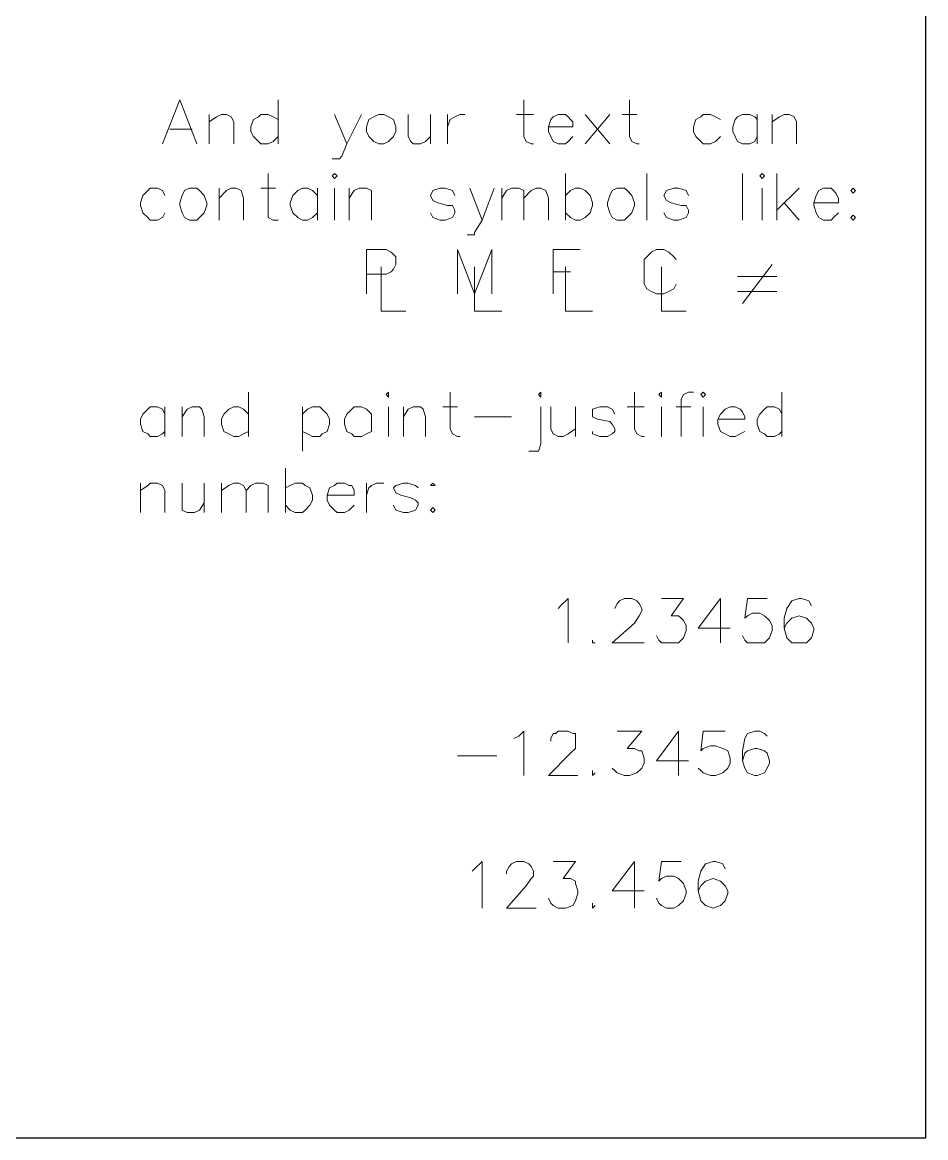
# Model space of a CAD drawing. Header units: millimetres. Extents: x -1200100 to -1199960, y -800082 to -800000.
# Drawn here: x -1199990.613 to -1199986.613, y -800019 to -800014.06 of the extents above; entities that cross this region are included whole.
import ezdxf

# ---------------------------------------------------------------- set-up
doc = ezdxf.new("R2010")
doc.units = ezdxf.units.MM
doc.header["$LTSCALE"] = 0.05
doc.layers.add('Drawing Contents', color=9, linetype='Continuous')
doc.layers.add('Should Look Like This', color=7, linetype='Continuous')

msp = doc.modelspace()

# ---------------------------------------------------------------- linework, layer by layer
at = {"layer": 'Drawing Contents'}
msp.add_lwpolyline([(-1199994.6132, -800019), (-1199986.6132, -800019), (-1199986.6132, -800011), (-1199994.6132, -800011)], close=True, dxfattribs=at)
at = {"layer": 'Should Look Like This', "color": 7, "lineweight": 0}
for points in [[(-1199989.9924, -800014.5989), (-1199989.9162, -800014.403), (-1199989.84, -800014.5989)], [(-1199989.4809, -800014.403), (-1199989.4809, -800014.5989)], [(-1199988.3927, -800014.403), (-1199988.3927, -800014.5662), (-1199988.3818, -800014.588), (-1199988.36, -800014.5989), (-1199988.3492, -800014.5989)], [(-1199987.9247, -800014.403), (-1199987.9247, -800014.5662), (-1199987.9139, -800014.588), (-1199987.8921, -800014.5989), (-1199987.8812, -800014.5989)], [(-1199989.7856, -800014.5989), (-1199989.7856, -800014.4683)], [(-1199989.7856, -800014.5009), (-1199989.753, -800014.4791), (-1199989.7312, -800014.4683), (-1199989.7095, -800014.4683), (-1199989.6877, -800014.4791), (-1199989.6768, -800014.5009), (-1199989.6768, -800014.5989)], [(-1199989.4809, -800014.49), (-1199989.5027, -800014.4791), (-1199989.5245, -800014.4683), (-1199989.5571, -800014.4683), (-1199989.568, -800014.4791), (-1199989.5898, -800014.49), (-1199989.6006, -800014.5227), (-1199989.6006, -800014.5444), (-1199989.5898, -800014.5662), (-1199989.568, -800014.588), (-1199989.5571, -800014.5989), (-1199989.5245, -800014.5989), (-1199989.5027, -800014.588), (-1199989.4809, -800014.5662)], [(-1199989.2306, -800014.4683), (-1199989.1762, -800014.5989), (-1199989.1109, -800014.4683)], [(-1199988.9042, -800014.4683), (-1199988.9042, -800014.5662), (-1199988.8933, -800014.588), (-1199988.8824, -800014.5989), (-1199988.8497, -800014.5989), (-1199988.828, -800014.588), (-1199988.8062, -800014.5662)], [(-1199988.8062, -800014.4683), (-1199988.8062, -800014.5989)], [(-1199988.73, -800014.5989), (-1199988.73, -800014.4683)], [(-1199988.73, -800014.5227), (-1199988.7192, -800014.49), (-1199988.6974, -800014.4791), (-1199988.6756, -800014.4683), (-1199988.6539, -800014.4683)], [(-1199988.4253, -800014.4683), (-1199988.3492, -800014.4683)], [(-1199988.2839, -800014.5227), (-1199988.175, -800014.5227), (-1199988.175, -800014.5009), (-1199988.1859, -800014.49), (-1199988.1968, -800014.4791), (-1199988.2077, -800014.4683), (-1199988.2403, -800014.4683), (-1199988.2621, -800014.4791), (-1199988.273, -800014.49), (-1199988.2839, -800014.5227), (-1199988.2839, -800014.5444), (-1199988.273, -800014.5662), (-1199988.2621, -800014.588), (-1199988.2403, -800014.5989), (-1199988.2077, -800014.5989), (-1199988.1968, -800014.588), (-1199988.175, -800014.5662)], [(-1199988.1206, -800014.5989), (-1199988.0118, -800014.4683)], [(-1199988.0118, -800014.5989), (-1199988.1206, -800014.4683)], [(-1199987.9574, -800014.4683), (-1199987.8921, -800014.4683)], [(-1199987.5221, -800014.49), (-1199987.5439, -800014.4791), (-1199987.5656, -800014.4683), (-1199987.5983, -800014.4683), (-1199987.6092, -800014.4791), (-1199987.6309, -800014.49), (-1199987.6418, -800014.5227), (-1199987.6418, -800014.5444), (-1199987.6309, -800014.5662), (-1199987.6092, -800014.588), (-1199987.5983, -800014.5989), (-1199987.5656, -800014.5989), (-1199987.5439, -800014.588), (-1199987.5221, -800014.5662)], [(-1199987.3589, -800014.49), (-1199987.3697, -800014.4791), (-1199987.3915, -800014.4683), (-1199987.4242, -800014.4683), (-1199987.4459, -800014.4791), (-1199987.4568, -800014.49), (-1199987.4677, -800014.5227), (-1199987.4677, -800014.5444), (-1199987.4568, -800014.5662), (-1199987.4459, -800014.588), (-1199987.4242, -800014.5989), (-1199987.3915, -800014.5989), (-1199987.3697, -800014.588), (-1199987.3589, -800014.5662)], [(-1199987.3589, -800014.4683), (-1199987.3589, -800014.5989)], [(-1199987.2936, -800014.5989), (-1199987.2936, -800014.4683)], [(-1199987.2936, -800014.5009), (-1199987.2609, -800014.4791), (-1199987.2392, -800014.4683), (-1199987.2174, -800014.4683), (-1199987.1956, -800014.4791), (-1199987.1847, -800014.5009), (-1199987.1847, -800014.5989)], [(-1199989.9598, -800014.5336), (-1199989.8618, -800014.5336)], [(-1199989.1762, -800014.5989), (-1199989.198, -800014.6533), (-1199989.2089, -800014.6641), (-1199989.2415, -800014.6641)], [(-1199989.5245, -800014.7294), (-1199989.5245, -800014.8927), (-1199989.5245, -800014.9253), (-1199989.5027, -800014.9362), (-1199989.4809, -800014.9362)], [(-1199988.2077, -800014.9362), (-1199988.2077, -800014.7294)], [(-1199987.8486, -800014.9362), (-1199987.8486, -800014.7294)], [(-1199987.4242, -800014.9362), (-1199987.4242, -800014.7294)], [(-1199987.2718, -800014.9362), (-1199987.2718, -800014.7294)], [(-1199989.9815, -800014.8274), (-1199989.9924, -800014.8056), (-1199990.0142, -800014.7947), (-1199990.0468, -800014.7947), (-1199990.0577, -800014.8056), (-1199990.0795, -800014.8274), (-1199990.0903, -800014.86), (-1199990.0903, -800014.8709), (-1199990.0795, -800014.9036), (-1199990.0577, -800014.9253), (-1199990.0468, -800014.9362), (-1199990.0142, -800014.9362), (-1199989.9924, -800014.9253), (-1199989.9815, -800014.9036)], [(-1199989.7421, -800014.9362), (-1199989.7421, -800014.7947)], [(-1199989.7421, -800014.8383), (-1199989.7095, -800014.8056), (-1199989.6877, -800014.7947), (-1199989.6659, -800014.7947), (-1199989.6442, -800014.8056), (-1199989.6333, -800014.8383), (-1199989.6333, -800014.9362)], [(-1199989.5571, -800014.7947), (-1199989.4918, -800014.7947)], [(-1199989.3068, -800014.8274), (-1199989.3286, -800014.8056), (-1199989.3503, -800014.7947), (-1199989.3721, -800014.7947), (-1199989.3939, -800014.8056), (-1199989.4156, -800014.8274), (-1199989.4265, -800014.86), (-1199989.4265, -800014.8709), (-1199989.4156, -800014.9036), (-1199989.3939, -800014.9253), (-1199989.3721, -800014.9362), (-1199989.3503, -800014.9362), (-1199989.3286, -800014.9253), (-1199989.3068, -800014.9036)], [(-1199989.3068, -800014.7947), (-1199989.3068, -800014.9362)], [(-1199989.2306, -800014.7947), (-1199989.2306, -800014.9362)], [(-1199989.1653, -800014.9362), (-1199989.1653, -800014.7947)], [(-1199989.1653, -800014.8383), (-1199989.1436, -800014.8056), (-1199989.1218, -800014.7947), (-1199989.0892, -800014.7947), (-1199989.0674, -800014.8056), (-1199989.0674, -800014.8383), (-1199989.0674, -800014.9362)], [(-1199988.6974, -800014.8274), (-1199988.7083, -800014.8056), (-1199988.7409, -800014.7947), (-1199988.7627, -800014.7947), (-1199988.7953, -800014.8056), (-1199988.8062, -800014.8274), (-1199988.7953, -800014.8491), (-1199988.7736, -800014.86), (-1199988.73, -800014.8709), (-1199988.7083, -800014.8709), (-1199988.6974, -800014.8927), (-1199988.6974, -800014.9036), (-1199988.7083, -800014.9253), (-1199988.7409, -800014.9362), (-1199988.7627, -800014.9362), (-1199988.7953, -800014.9253), (-1199988.8062, -800014.9036)], [(-1199988.6321, -800014.7947), (-1199988.5777, -800014.9362), (-1199988.5233, -800014.7947)], [(-1199988.4906, -800014.9362), (-1199988.4906, -800014.7947)], [(-1199988.4906, -800014.8383), (-1199988.4689, -800014.8056), (-1199988.4471, -800014.7947), (-1199988.4145, -800014.7947), (-1199988.3927, -800014.8056), (-1199988.3927, -800014.8383), (-1199988.3927, -800014.9362)], [(-1199988.3927, -800014.8383), (-1199988.36, -800014.8056), (-1199988.3383, -800014.7947), (-1199988.3165, -800014.7947), (-1199988.2947, -800014.8056), (-1199988.2839, -800014.8383), (-1199988.2839, -800014.9362)], [(-1199988.2077, -800014.8274), (-1199988.1859, -800014.8056), (-1199988.1642, -800014.7947), (-1199988.1424, -800014.7947), (-1199988.1206, -800014.8056), (-1199988.0989, -800014.8274), (-1199988.088, -800014.86), (-1199988.088, -800014.8709), (-1199988.0989, -800014.9036), (-1199988.1206, -800014.9253), (-1199988.1424, -800014.9362), (-1199988.1642, -800014.9362), (-1199988.1859, -800014.9253), (-1199988.2077, -800014.9036)], [(-1199987.6636, -800014.8274), (-1199987.6744, -800014.8056), (-1199987.7071, -800014.7947), (-1199987.7289, -800014.7947), (-1199987.7615, -800014.8056), (-1199987.7724, -800014.8274), (-1199987.7615, -800014.8491), (-1199987.7397, -800014.86), (-1199987.6962, -800014.8709), (-1199987.6744, -800014.8709), (-1199987.6636, -800014.8927), (-1199987.6636, -800014.9036), (-1199987.6744, -800014.9253), (-1199987.7071, -800014.9362), (-1199987.7289, -800014.9362), (-1199987.7615, -800014.9253), (-1199987.7724, -800014.9036)], [(-1199987.3371, -800014.7947), (-1199987.3371, -800014.9362)], [(-1199987.1739, -800014.7947), (-1199987.2718, -800014.8927)], [(-1199987.1086, -800014.86), (-1199986.9997, -800014.86), (-1199986.9997, -800014.8383), (-1199987.0106, -800014.8165), (-1199987.0215, -800014.8056), (-1199987.0324, -800014.7947), (-1199987.065, -800014.7947), (-1199987.0868, -800014.8056), (-1199987.0977, -800014.8274), (-1199987.1086, -800014.86), (-1199987.1086, -800014.8709), (-1199987.0977, -800014.9036), (-1199987.0868, -800014.9253), (-1199987.065, -800014.9362), (-1199987.0324, -800014.9362), (-1199987.0215, -800014.9253), (-1199986.9997, -800014.9036)], [(-1199987.2392, -800014.86), (-1199987.1739, -800014.9362)], [(-1199988.5777, -800014.9362), (-1199988.6103, -800014.9906), (-1199988.6103, -800015.0015), (-1199988.643, -800015.0015)], [(-1199989.0892, -800015.2627), (-1199989.0892, -800015.0668), (-1199989.0021, -800015.0668), (-1199988.9803, -800015.0777), (-1199988.9695, -800015.0886), (-1199988.9586, -800015.0994), (-1199988.9586, -800015.1321), (-1199988.9695, -800015.1539), (-1199988.9803, -800015.1647), (-1199989.0021, -800015.1756), (-1199989.0892, -800015.1756)], [(-1199988.6865, -800015.2627), (-1199988.6865, -800015.0668), (-1199988.6103, -800015.2627), (-1199988.5342, -800015.0668), (-1199988.5342, -800015.2627)], [(-1199988.2621, -800015.2627), (-1199988.2621, -800015.0668), (-1199988.1424, -800015.0668)], [(-1199987.718, -800015.1103), (-1199987.7289, -800015.0994), (-1199987.7506, -800015.0777), (-1199987.7724, -800015.0668), (-1199987.805, -800015.0668), (-1199987.8268, -800015.0777), (-1199987.8486, -800015.0994), (-1199987.8594, -800015.1103), (-1199987.8594, -800015.143), (-1199987.8594, -800015.1865), (-1199987.8594, -800015.2192), (-1199987.8486, -800015.2409), (-1199987.8268, -800015.2518), (-1199987.805, -800015.2627), (-1199987.7724, -800015.2627), (-1199987.7506, -800015.2518), (-1199987.7289, -800015.2409), (-1199987.718, -800015.2192)], [(-1199987.4242, -800015.3062), (-1199987.2936, -800015.1321)], [(-1199989.0239, -800015.143), (-1199989.0239, -800015.3389), (-1199988.915, -800015.3389)], [(-1199988.6103, -800015.143), (-1199988.6103, -800015.3389), (-1199988.4906, -800015.3389)], [(-1199988.2621, -800015.1647), (-1199988.1859, -800015.1647)], [(-1199988.2077, -800015.143), (-1199988.2077, -800015.3389), (-1199988.088, -800015.3389)], [(-1199987.7833, -800015.143), (-1199987.7833, -800015.3389), (-1199987.6744, -800015.3389)], [(-1199987.2718, -800015.1865), (-1199987.4459, -800015.1865)], [(-1199987.4459, -800015.2518), (-1199987.2718, -800015.2518)], [(-1199989.6115, -800015.698), (-1199989.6115, -800015.8939)], [(-1199988.7192, -800015.698), (-1199988.7192, -800015.8612), (-1199988.7083, -800015.883), (-1199988.6865, -800015.8939), (-1199988.6756, -800015.8939)], [(-1199987.903, -800015.698), (-1199987.903, -800015.8612), (-1199987.8921, -800015.883), (-1199987.8703, -800015.8939), (-1199987.8594, -800015.8939)], [(-1199987.6418, -800015.698), (-1199987.6636, -800015.698), (-1199987.6853, -800015.7089), (-1199987.6962, -800015.7306), (-1199987.6962, -800015.8939)], [(-1199987.25, -800015.698), (-1199987.25, -800015.8939)], [(-1199989.9815, -800015.7959), (-1199989.9924, -800015.7742), (-1199990.0142, -800015.7633), (-1199990.0468, -800015.7633), (-1199990.0577, -800015.7742), (-1199990.0795, -800015.7959), (-1199990.0903, -800015.8177), (-1199990.0903, -800015.8394), (-1199990.0795, -800015.8721), (-1199990.0577, -800015.883), (-1199990.0468, -800015.8939), (-1199990.0142, -800015.8939), (-1199989.9924, -800015.883), (-1199989.9815, -800015.8721)], [(-1199989.9815, -800015.7633), (-1199989.9815, -800015.8939)], [(-1199989.9053, -800015.8939), (-1199989.9053, -800015.7633)], [(-1199989.9053, -800015.8068), (-1199989.8836, -800015.7742), (-1199989.8618, -800015.7633), (-1199989.8292, -800015.7633), (-1199989.8183, -800015.7742), (-1199989.8074, -800015.8068), (-1199989.8074, -800015.8939)], [(-1199989.6115, -800015.7959), (-1199989.6333, -800015.7742), (-1199989.655, -800015.7633), (-1199989.6768, -800015.7633), (-1199989.6986, -800015.7742), (-1199989.7203, -800015.7959), (-1199989.7312, -800015.8177), (-1199989.7312, -800015.8394), (-1199989.7203, -800015.8721), (-1199989.6986, -800015.883), (-1199989.6768, -800015.8939), (-1199989.655, -800015.8939), (-1199989.6333, -800015.883), (-1199989.6115, -800015.8721)], [(-1199989.3721, -800015.7633), (-1199989.3721, -800015.9592)], [(-1199989.3721, -800015.7959), (-1199989.3503, -800015.7742), (-1199989.3286, -800015.7633), (-1199989.2959, -800015.7633), (-1199989.285, -800015.7742), (-1199989.2633, -800015.7959), (-1199989.2524, -800015.8177), (-1199989.2524, -800015.8394), (-1199989.2633, -800015.8721), (-1199989.285, -800015.883), (-1199989.2959, -800015.8939), (-1199989.3286, -800015.8939), (-1199989.3503, -800015.883), (-1199989.3721, -800015.8721)], [(-1199988.9912, -800015.7633), (-1199988.9912, -800015.8939)], [(-1199988.9259, -800015.8939), (-1199988.9259, -800015.7633)], [(-1199988.9259, -800015.8068), (-1199988.9042, -800015.7742), (-1199988.8824, -800015.7633), (-1199988.8497, -800015.7633), (-1199988.8389, -800015.7742), (-1199988.828, -800015.8068), (-1199988.828, -800015.8939)], [(-1199988.7518, -800015.7633), (-1199988.6865, -800015.7633)], [(-1199988.3165, -800015.7633), (-1199988.3165, -800015.9265), (-1199988.3274, -800015.9592), (-1199988.3492, -800015.9592), (-1199988.3709, -800015.9592)], [(-1199988.273, -800015.7633), (-1199988.273, -800015.8612), (-1199988.2621, -800015.883), (-1199988.2403, -800015.8939), (-1199988.2186, -800015.8939), (-1199988.1968, -800015.883), (-1199988.1642, -800015.8612)], [(-1199988.1642, -800015.7633), (-1199988.1642, -800015.8939)], [(-1199987.99, -800015.7959), (-1199988.0009, -800015.7742), (-1199988.0227, -800015.7633), (-1199988.0553, -800015.7633), (-1199988.088, -800015.7742), (-1199988.088, -800015.7959), (-1199988.088, -800015.8068), (-1199988.0662, -800015.8177), (-1199988.0118, -800015.8286), (-1199988.0009, -800015.8394), (-1199987.99, -800015.8612), (-1199987.99, -800015.8721), (-1199988.0009, -800015.883), (-1199988.0227, -800015.8939), (-1199988.0553, -800015.8939), (-1199988.088, -800015.883), (-1199988.088, -800015.8721)], [(-1199987.9356, -800015.7633), (-1199987.8594, -800015.7633)], [(-1199987.7833, -800015.7633), (-1199987.7833, -800015.8939)], [(-1199987.718, -800015.7633), (-1199987.6527, -800015.7633)], [(-1199987.5983, -800015.7633), (-1199987.5983, -800015.8939)], [(-1199987.533, -800015.8177), (-1199987.4133, -800015.8177), (-1199987.4133, -800015.8068), (-1199987.4242, -800015.785), (-1199987.435, -800015.7742), (-1199987.4568, -800015.7633), (-1199987.4786, -800015.7633), (-1199987.5003, -800015.7742), (-1199987.5221, -800015.7959), (-1199987.533, -800015.8177), (-1199987.533, -800015.8394), (-1199987.5221, -800015.8721), (-1199987.5003, -800015.883), (-1199987.4786, -800015.8939), (-1199987.4568, -800015.8939), (-1199987.435, -800015.883), (-1199987.4133, -800015.8721)], [(-1199987.25, -800015.7959), (-1199987.2609, -800015.7742), (-1199987.2827, -800015.7633), (-1199987.3153, -800015.7633), (-1199987.3262, -800015.7742), (-1199987.348, -800015.7959), (-1199987.3589, -800015.8177), (-1199987.3589, -800015.8394), (-1199987.348, -800015.8721), (-1199987.3262, -800015.883), (-1199987.3153, -800015.8939), (-1199987.2827, -800015.8939), (-1199987.2609, -800015.883), (-1199987.25, -800015.8721)], [(-1199988.6103, -800015.8068), (-1199988.4471, -800015.8068)], [(-1199989.4483, -800016.2312), (-1199989.4483, -800016.0353)], [(-1199990.0903, -800016.2312), (-1199990.0903, -800016.1006)], [(-1199990.0903, -800016.1333), (-1199990.0577, -800016.1115), (-1199990.0468, -800016.1006), (-1199990.0142, -800016.1006), (-1199989.9924, -800016.1115), (-1199989.9815, -800016.1333), (-1199989.9815, -800016.2312)], [(-1199989.9053, -800016.1006), (-1199989.9053, -800016.1877), (-1199989.9053, -800016.2203), (-1199989.8836, -800016.2312), (-1199989.8509, -800016.2312), (-1199989.8292, -800016.2203), (-1199989.8074, -800016.1877)], [(-1199989.8074, -800016.1006), (-1199989.8074, -800016.2312)], [(-1199989.7312, -800016.2312), (-1199989.7312, -800016.1006)], [(-1199989.7312, -800016.1333), (-1199989.6986, -800016.1115), (-1199989.6768, -800016.1006), (-1199989.655, -800016.1006), (-1199989.6333, -800016.1115), (-1199989.6224, -800016.1333), (-1199989.6224, -800016.2312)], [(-1199989.6224, -800016.1333), (-1199989.6006, -800016.1115), (-1199989.5789, -800016.1006), (-1199989.5462, -800016.1006), (-1199989.5245, -800016.1115), (-1199989.5245, -800016.1333), (-1199989.5245, -800016.2312)], [(-1199989.4483, -800016.1224), (-1199989.4265, -800016.1115), (-1199989.4047, -800016.1006), (-1199989.3721, -800016.1006), (-1199989.3612, -800016.1115), (-1199989.3395, -800016.1224), (-1199989.3286, -800016.155), (-1199989.3286, -800016.1768), (-1199989.3395, -800016.1986), (-1199989.3612, -800016.2203), (-1199989.3721, -800016.2312), (-1199989.4047, -800016.2312), (-1199989.4265, -800016.2203), (-1199989.4483, -800016.1986)], [(-1199989.2633, -800016.155), (-1199989.1436, -800016.155), (-1199989.1436, -800016.1333), (-1199989.1545, -800016.1115), (-1199989.1653, -800016.1115), (-1199989.1871, -800016.1006), (-1199989.2197, -800016.1006), (-1199989.2306, -800016.1115), (-1199989.2524, -800016.1224), (-1199989.2633, -800016.155), (-1199989.2633, -800016.1768), (-1199989.2524, -800016.1986), (-1199989.2306, -800016.2203), (-1199989.2197, -800016.2312), (-1199989.1871, -800016.2312), (-1199989.1653, -800016.2203), (-1199989.1436, -800016.1986)], [(-1199989.0892, -800016.2312), (-1199989.0892, -800016.1006)], [(-1199989.0892, -800016.155), (-1199989.0783, -800016.1224), (-1199989.0674, -800016.1115), (-1199989.0456, -800016.1006), (-1199989.013, -800016.1006)], [(-1199988.8606, -800016.1224), (-1199988.8715, -800016.1115), (-1199988.9042, -800016.1006), (-1199988.9259, -800016.1006), (-1199988.9586, -800016.1115), (-1199988.9695, -800016.1224), (-1199988.9586, -800016.1442), (-1199988.9368, -800016.155), (-1199988.8933, -800016.1659), (-1199988.8715, -800016.1768), (-1199988.8606, -800016.1877), (-1199988.8606, -800016.1986), (-1199988.8715, -800016.2203), (-1199988.9042, -800016.2312), (-1199988.9259, -800016.2312), (-1199988.9586, -800016.2203), (-1199988.9695, -800016.1986)], [(-1199988.2403, -800016.6556), (-1199988.2295, -800016.6447), (-1199988.1968, -800016.6121), (-1199988.1968, -800016.808)], [(-1199987.99, -800016.6556), (-1199987.9792, -800016.6339), (-1199987.9683, -800016.623), (-1199987.9465, -800016.6121), (-1199987.9139, -800016.6121), (-1199987.8921, -800016.623), (-1199987.8812, -800016.6339), (-1199987.8703, -800016.6556), (-1199987.8703, -800016.6665), (-1199987.8812, -800016.6883), (-1199987.903, -800016.7209), (-1199988.0009, -800016.808), (-1199987.8594, -800016.808)], [(-1199987.7833, -800016.6121), (-1199987.6853, -800016.6121), (-1199987.7397, -800016.6883), (-1199987.7071, -800016.6883), (-1199987.6962, -800016.6992), (-1199987.6853, -800016.71), (-1199987.6744, -800016.7318), (-1199987.6744, -800016.7536), (-1199987.6853, -800016.7862), (-1199987.7071, -800016.808), (-1199987.7289, -800016.808), (-1199987.7615, -800016.808), (-1199987.7833, -800016.808), (-1199987.7942, -800016.7971), (-1199987.805, -800016.7753)], [(-1199987.5221, -800016.6121), (-1199987.62, -800016.7427), (-1199987.4786, -800016.7427)], [(-1199987.5221, -800016.6121), (-1199987.5221, -800016.808)], [(-1199987.3153, -800016.6121), (-1199987.4024, -800016.6121), (-1199987.4133, -800016.6992), (-1199987.4024, -800016.6883), (-1199987.3806, -800016.6774), (-1199987.348, -800016.6774), (-1199987.3262, -800016.6883), (-1199987.3044, -800016.71), (-1199987.2936, -800016.7318), (-1199987.2936, -800016.7536), (-1199987.3044, -800016.7862), (-1199987.3262, -800016.808), (-1199987.348, -800016.808), (-1199987.3806, -800016.808), (-1199987.4024, -800016.808), (-1199987.4133, -800016.7971), (-1199987.4242, -800016.7753)], [(-1199987.1194, -800016.6447), (-1199987.1303, -800016.623), (-1199987.163, -800016.6121), (-1199987.1739, -800016.6121), (-1199987.2065, -800016.623), (-1199987.2283, -800016.6556), (-1199987.2392, -800016.6992), (-1199987.2392, -800016.7427), (-1199987.2283, -800016.7862), (-1199987.2065, -800016.808), (-1199987.1739, -800016.808), (-1199987.1412, -800016.808), (-1199987.1194, -800016.7862), (-1199987.1086, -800016.7536), (-1199987.1086, -800016.7427), (-1199987.1194, -800016.7209), (-1199987.1412, -800016.6992), (-1199987.1739, -800016.6883), (-1199987.2065, -800016.6992), (-1199987.2283, -800016.7209), (-1199987.2392, -800016.7427)], [(-1199988.088, -800016.7971), (-1199988.088, -800016.808), (-1199988.0771, -800016.808)], [(-1199988.4362, -800017.2324), (-1199988.4145, -800017.2215), (-1199988.3927, -800017.1997), (-1199988.3927, -800017.3956)], [(-1199988.273, -800017.2433), (-1199988.273, -800017.2324), (-1199988.2621, -800017.2106), (-1199988.2512, -800017.2106), (-1199988.2403, -800017.1997), (-1199988.1968, -800017.1997), (-1199988.175, -800017.2106), (-1199988.1642, -800017.2106), (-1199988.1642, -800017.2324), (-1199988.1642, -800017.2542), (-1199988.1642, -800017.2759), (-1199988.1859, -800017.2977), (-1199988.2839, -800017.3956), (-1199988.1533, -800017.3956)], [(-1199987.9792, -800017.1997), (-1199987.8703, -800017.1997), (-1199987.9356, -800017.2759), (-1199987.903, -800017.2759), (-1199987.8812, -800017.2868), (-1199987.8703, -800017.2868), (-1199987.8594, -800017.3195), (-1199987.8594, -800017.3412), (-1199987.8703, -800017.363), (-1199987.8921, -800017.3847), (-1199987.9247, -800017.3956), (-1199987.9465, -800017.3956), (-1199987.9792, -800017.3847), (-1199987.99, -800017.3739), (-1199988.0009, -800017.363)], [(-1199987.7071, -800017.1997), (-1199987.805, -800017.3303), (-1199987.6636, -800017.3303)], [(-1199987.7071, -800017.1997), (-1199987.7071, -800017.3956)], [(-1199987.5003, -800017.1997), (-1199987.5983, -800017.1997), (-1199987.6092, -800017.2868), (-1199987.5983, -800017.2759), (-1199987.5656, -800017.265), (-1199987.5439, -800017.265), (-1199987.5112, -800017.2759), (-1199987.4894, -800017.2868), (-1199987.4786, -800017.3195), (-1199987.4786, -800017.3412), (-1199987.4894, -800017.363), (-1199987.5112, -800017.3847), (-1199987.5439, -800017.3956), (-1199987.5656, -800017.3956), (-1199987.5983, -800017.3847), (-1199987.6092, -800017.3739), (-1199987.62, -800017.363)], [(-1199987.3153, -800017.2215), (-1199987.3262, -800017.2106), (-1199987.348, -800017.1997), (-1199987.3697, -800017.1997), (-1199987.4024, -800017.2106), (-1199987.4133, -800017.2324), (-1199987.4242, -800017.2868), (-1199987.4242, -800017.3303), (-1199987.4133, -800017.363), (-1199987.4024, -800017.3847), (-1199987.3697, -800017.3956), (-1199987.3589, -800017.3956), (-1199987.3262, -800017.3847), (-1199987.3153, -800017.363), (-1199987.3044, -800017.3412), (-1199987.3044, -800017.3303), (-1199987.3153, -800017.2977), (-1199987.3262, -800017.2868), (-1199987.3589, -800017.2759), (-1199987.3697, -800017.2759), (-1199987.4024, -800017.2868), (-1199987.4133, -800017.2977), (-1199987.4242, -800017.3303)], [(-1199988.6865, -800017.3086), (-1199988.5124, -800017.3086)], [(-1199988.088, -800017.3739), (-1199988.088, -800017.3847), (-1199988.088, -800017.3956), (-1199988.0771, -800017.3847)], [(-1199988.6212, -800017.82), (-1199988.6103, -800017.8092), (-1199988.5777, -800017.7765), (-1199988.5777, -800017.9833)], [(-1199988.4689, -800017.8309), (-1199988.4689, -800017.82), (-1199988.458, -800017.7983), (-1199988.4471, -800017.7874), (-1199988.4253, -800017.7765), (-1199988.3927, -800017.7765), (-1199988.3709, -800017.7874), (-1199988.36, -800017.7983), (-1199988.3492, -800017.82), (-1199988.3492, -800017.8418), (-1199988.36, -800017.8527), (-1199988.3818, -800017.8853), (-1199988.4689, -800017.9833), (-1199988.3383, -800017.9833)], [(-1199988.2621, -800017.7765), (-1199988.1642, -800017.7765), (-1199988.2186, -800017.8527), (-1199988.1859, -800017.8527), (-1199988.1642, -800017.8636), (-1199988.1642, -800017.8745), (-1199988.1533, -800017.9071), (-1199988.1533, -800017.918), (-1199988.1642, -800017.9506), (-1199988.175, -800017.9724), (-1199988.2077, -800017.9833), (-1199988.2403, -800017.9833), (-1199988.2621, -800017.9724), (-1199988.273, -800017.9615), (-1199988.2839, -800017.9398)], [(-1199987.903, -800017.7765), (-1199988.0009, -800017.9071), (-1199987.8594, -800017.9071)], [(-1199987.903, -800017.7765), (-1199987.903, -800017.9833)], [(-1199987.6962, -800017.7765), (-1199987.7833, -800017.7765), (-1199987.7942, -800017.8636), (-1199987.7833, -800017.8527), (-1199987.7615, -800017.8418), (-1199987.7289, -800017.8418), (-1199987.7071, -800017.8527), (-1199987.6853, -800017.8745), (-1199987.6744, -800017.9071), (-1199987.6744, -800017.918), (-1199987.6853, -800017.9506), (-1199987.7071, -800017.9724), (-1199987.7289, -800017.9833), (-1199987.7615, -800017.9833), (-1199987.7833, -800017.9724), (-1199987.7942, -800017.9615), (-1199987.805, -800017.9398)], [(-1199987.5003, -800017.8092), (-1199987.5112, -800017.7874), (-1199987.5439, -800017.7765), (-1199987.5547, -800017.7765), (-1199987.5874, -800017.7874), (-1199987.6092, -800017.82), (-1199987.62, -800017.8636), (-1199987.62, -800017.9071), (-1199987.6092, -800017.9506), (-1199987.5874, -800017.9724), (-1199987.5547, -800017.9833), (-1199987.5221, -800017.9724), (-1199987.5003, -800017.9506), (-1199987.4894, -800017.918), (-1199987.4894, -800017.9071), (-1199987.5003, -800017.8853), (-1199987.5221, -800017.8636), (-1199987.5547, -800017.8527), (-1199987.5874, -800017.8636), (-1199987.6092, -800017.8853), (-1199987.62, -800017.9071)], [(-1199988.088, -800017.9615), (-1199988.088, -800017.9724), (-1199988.088, -800017.9833), (-1199988.0771, -800017.9724)]]:
    msp.add_lwpolyline(points, dxfattribs=at)
for points in [[(-1199989.0347, -800014.4683), (-1199989.0565, -800014.4791), (-1199989.0783, -800014.49), (-1199989.0892, -800014.5227), (-1199989.0892, -800014.5444), (-1199989.0783, -800014.5662), (-1199989.0565, -800014.588), (-1199989.0347, -800014.5989), (-1199989.013, -800014.5989), (-1199988.9912, -800014.588), (-1199988.9695, -800014.5662), (-1199988.9586, -800014.5444), (-1199988.9586, -800014.5227), (-1199988.9695, -800014.49), (-1199988.9912, -800014.4791), (-1199989.013, -800014.4683), (-1199989.0347, -800014.4683)], [(-1199989.2415, -800014.7403), (-1199989.2306, -800014.7512), (-1199989.2197, -800014.7403), (-1199989.2306, -800014.7294), (-1199989.2415, -800014.7403)], [(-1199987.348, -800014.7403), (-1199987.3371, -800014.7512), (-1199987.3262, -800014.7403), (-1199987.3371, -800014.7294), (-1199987.348, -800014.7403)], [(-1199989.8727, -800014.7947), (-1199989.8945, -800014.8056), (-1199989.9053, -800014.8274), (-1199989.9162, -800014.86), (-1199989.9162, -800014.8709), (-1199989.9053, -800014.9036), (-1199989.8945, -800014.9253), (-1199989.8727, -800014.9362), (-1199989.84, -800014.9362), (-1199989.8292, -800014.9253), (-1199989.8074, -800014.9036), (-1199989.7965, -800014.8709), (-1199989.7965, -800014.86), (-1199989.8074, -800014.8274), (-1199989.8292, -800014.8056), (-1199989.84, -800014.7947), (-1199989.8727, -800014.7947)], [(-1199987.9792, -800014.7947), (-1199988.0009, -800014.8056), (-1199988.0118, -800014.8274), (-1199988.0227, -800014.86), (-1199988.0227, -800014.8709), (-1199988.0118, -800014.9036), (-1199988.0009, -800014.9253), (-1199987.9792, -800014.9362), (-1199987.9465, -800014.9362), (-1199987.9356, -800014.9253), (-1199987.9139, -800014.9036), (-1199987.903, -800014.8709), (-1199987.903, -800014.86), (-1199987.9139, -800014.8274), (-1199987.9356, -800014.8056), (-1199987.9465, -800014.7947), (-1199987.9792, -800014.7947)], [(-1199986.9344, -800014.7947), (-1199986.9453, -800014.8056), (-1199986.9344, -800014.8165), (-1199986.9236, -800014.8056), (-1199986.9344, -800014.7947)], [(-1199986.9344, -800014.9144), (-1199986.9453, -800014.9253), (-1199986.9344, -800014.9362), (-1199986.9236, -800014.9253), (-1199986.9344, -800014.9144)], [(-1199989.0021, -800015.7089), (-1199988.9912, -800015.7197), (-1199988.9912, -800015.7089), (-1199988.9912, -800015.698), (-1199989.0021, -800015.7089)], [(-1199988.3274, -800015.7089), (-1199988.3165, -800015.7197), (-1199988.3165, -800015.7089), (-1199988.3165, -800015.698), (-1199988.3274, -800015.7089)], [(-1199987.7942, -800015.7089), (-1199987.7833, -800015.7197), (-1199987.7833, -800015.7089), (-1199987.7833, -800015.698), (-1199987.7942, -800015.7089)], [(-1199987.6092, -800015.7089), (-1199987.5983, -800015.7197), (-1199987.5874, -800015.7089), (-1199987.5983, -800015.698), (-1199987.6092, -800015.7089)], [(-1199989.1436, -800015.7633), (-1199989.1545, -800015.7742), (-1199989.1762, -800015.7959), (-1199989.1871, -800015.8177), (-1199989.1871, -800015.8394), (-1199989.1762, -800015.8721), (-1199989.1545, -800015.883), (-1199989.1436, -800015.8939), (-1199989.1109, -800015.8939), (-1199989.0892, -800015.883), (-1199989.0674, -800015.8721), (-1199989.0674, -800015.8394), (-1199989.0674, -800015.8177), (-1199989.0674, -800015.7959), (-1199989.0892, -800015.7742), (-1199989.1109, -800015.7633), (-1199989.1436, -800015.7633)], [(-1199988.7953, -800016.1006), (-1199988.8062, -800016.1115), (-1199988.7953, -800016.1115), (-1199988.7845, -800016.1115), (-1199988.7953, -800016.1006)], [(-1199988.7953, -800016.2094), (-1199988.8062, -800016.2203), (-1199988.7953, -800016.2312), (-1199988.7845, -800016.2203), (-1199988.7953, -800016.2094)]]:
    msp.add_lwpolyline(points, close=True, dxfattribs=at)

doc.saveas('drawing.dxf')
